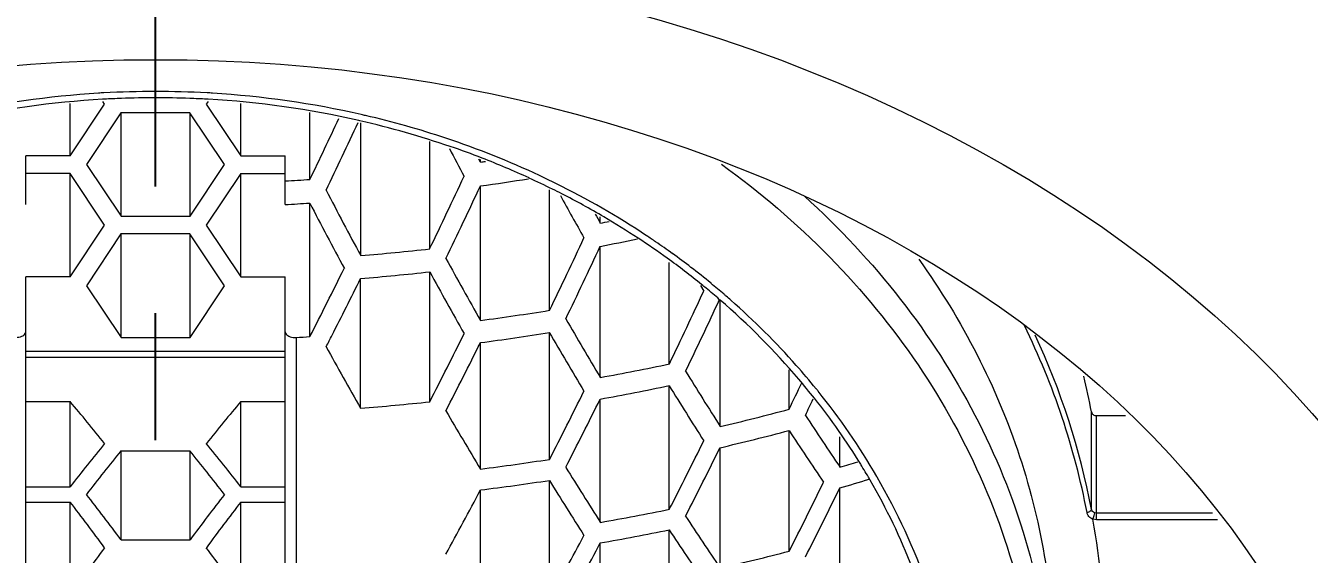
# Model space of a CAD drawing. Header units: millimetres. Extents: x 1968 to 2562, y -639 to -219.
# Drawn here: x 2344.98 to 2357.84, y -440.55 to -435.25 of the extents above; entities that cross this region are included whole.
import ezdxf

# ---------------------------------------------------------------- set-up
doc = ezdxf.new("R2010")
doc.units = ezdxf.units.MM
doc.header["$LTSCALE"] = 0.1
doc.linetypes.add('CENTERX2', pattern=[101.6, 63.5, -12.7, 12.7, -12.7])
doc.layers.get('0').update_dxf_attribs({"lineweight": 13})
doc.layers.add('CENTER', color=1, linetype='CENTERX2')
doc.layers.add('DIM', color=3, linetype='Continuous', lineweight=9)
doc.styles.get("Standard").update_dxf_attribs({"font": 'arial.ttf'})
doc.dimstyles.new('ISO-25', dxfattribs={"dimtxt": 2.5, "dimasz": 2.5, "dimexe": 1.25, "dimexo": 0.625, "dimtad": 1, "dimtxsty": 'Standard', "dimcen": 2.5, "dimadec": 0, "dimazin": 0, "dimtfac": 1, "dimtmove": 0, "dimatfit": 3, "dimfxl": 0, "dimarcsym": 0})

# ---------------------------------------------------------------- blocks, each defined once
blk = doc.blocks.new('*D33')
at = {"layer": 'Defpoints', "color": 0}
for p in [(2346.282, -354.214), (2370.082, -494.902), (2396.6, -494.902)]:
    blk.add_point(p, dxfattribs=at)
at = {"layer": 'DIM', "color": 3, "lineweight": -2}
for p, q in [((2346.907, -354.214), (2397.85, -354.214)), ((2396.6, -356.714), (2396.6, -492.402)), ((2370.707, -494.902), (2397.85, -494.902))]:
    blk.add_line(p, q, dxfattribs=at)
at = {"layer": 'DIM', "color": 3}
for points in [[(2396.183, -356.714), (2397.017, -356.714), (2396.6, -354.214)], [(2396.183, -492.402), (2397.017, -492.402), (2396.6, -494.902)]]:
    blk.add_solid(points, dxfattribs=at)
at = {"layer": 'DIM', "color": 3, "insert": (2392.97, -424.558), "char_height": 5, "attachment_point": 5, "rotation": 90}
blk.add_mtext('140,7', dxfattribs=at)

msp = doc.modelspace()

# ---------------------------------------------------------------- linework, layer by layer
at = {"color": 7, "linetype": 'Continuous'}
for p, q in [((2345.427, -436.558), (2345.427, -436.035)), ((2345.427, -436.558), (2345.773, -436.04)), ((2345.769, -435.991), (2345.753, -435.992)), ((2345.773, -436.04), (2345.755, -436.013)), ((2346.809, -436.013), (2346.791, -436.04)), ((2346.791, -436.04), (2347.137, -436.558)), ((2346.811, -435.992), (2346.795, -435.991)), ((2347.137, -436.558), (2347.137, -436.035)), ((2345.936, -436.129), (2345.591, -436.646)), ((2346.627, -436.129), (2345.936, -436.129)), ((2345.937, -437.164), (2345.937, -436.129)), ((2346.973, -436.646), (2346.627, -436.129)), ((2346.628, -437.164), (2346.628, -436.131)), ((2347.828, -436.795), (2347.828, -436.123)), ((2348.33, -436.208), (2348.318, -436.205)), ((2348.337, -437.557), (2348.337, -436.229)), ((2349.028, -437.49), (2349.028, -436.414)), ((2344.982, -437.045), (2344.982, -436.558)), ((2345.427, -436.558), (2344.982, -436.558)), ((2347.137, -436.558), (2347.582, -436.558)), ((2347.582, -437.045), (2347.582, -436.558)), ((2345.591, -436.646), (2345.937, -437.164)), ((2346.628, -437.164), (2346.973, -436.646)), ((2349.537, -436.622), (2349.521, -436.59)), ((2349.537, -436.622), (2349.537, -436.596)), ((2345.428, -436.735), (2344.982, -436.735)), ((2345.427, -437.77), (2345.427, -436.735)), ((2345.773, -437.253), (2345.428, -436.735)), ((2347.136, -436.735), (2346.791, -437.253)), ((2347.136, -436.735), (2347.582, -436.735)), ((2347.137, -437.77), (2347.137, -436.735)), ((2349.537, -438.206), (2349.537, -436.86)), ((2350.228, -438.105), (2350.228, -436.898)), ((2347.828, -438.369), (2347.828, -437.034)), ((2345.937, -437.164), (2346.628, -437.164)), ((2350.737, -437.232), (2350.737, -437.168)), ((2345.427, -437.77), (2345.773, -437.253)), ((2345.936, -437.341), (2345.591, -437.859)), ((2346.627, -437.341), (2345.936, -437.341)), ((2345.937, -438.377), (2345.937, -437.341)), ((2346.973, -437.859), (2346.627, -437.341)), ((2346.791, -437.253), (2347.137, -437.77)), ((2346.628, -438.377), (2346.628, -437.344)), ((2350.737, -438.777), (2350.737, -437.464)), ((2349.028, -439.021), (2349.028, -437.719)), ((2351.428, -438.641), (2351.428, -437.627)), ((2344.982, -448.199), (2344.982, -437.77)), ((2345.427, -437.77), (2344.982, -437.77)), ((2347.137, -437.77), (2347.582, -437.77)), ((2347.582, -448.199), (2347.582, -437.77)), ((2348.336, -439.085), (2348.336, -437.787)), ((2345.591, -437.859), (2345.937, -438.377)), ((2346.628, -438.377), (2346.973, -437.859)), ((2351.74, -437.857), (2351.773, -437.913)), ((2351.937, -438.003), (2351.929, -437.996)), ((2351.937, -439.268), (2351.937, -438.003)), ((2350.228, -439.598), (2350.228, -438.332)), ((2345.937, -438.377), (2346.628, -438.377)), ((2347.692, -438.377), (2347.692, -448.253)), ((2349.537, -439.694), (2349.537, -438.429)), ((2344.982, -438.514), (2347.582, -438.514)), ((2344.982, -438.574), (2347.582, -438.574)), ((2352.628, -439.095), (2352.628, -438.702)), ((2351.428, -440.098), (2351.428, -438.862)), ((2350.737, -440.228), (2350.737, -438.994)), ((2344.982, -439.02), (2345.428, -439.02)), ((2345.427, -439.873), (2345.427, -439.02)), ((2347.136, -439.02), (2347.582, -439.02)), ((2347.137, -439.873), (2347.137, -439.02)), ((2355.656, -440.099), (2355.656, -439.123)), ((2355.705, -440.203), (2355.705, -439.16)), ((2355.705, -439.16), (2355.996, -439.16)), ((2352.628, -440.517), (2352.628, -439.311)), ((2353.137, -439.676), (2353.137, -439.371)), ((2345.936, -439.511), (2346.627, -439.511)), ((2345.937, -440.403), (2345.937, -439.511)), ((2346.628, -440.403), (2346.628, -439.511)), ((2351.937, -440.685), (2351.937, -439.481)), ((2353.509, -439.777), (2353.505, -439.77)), ((2344.982, -439.873), (2345.427, -439.873)), ((2347.137, -439.873), (2347.582, -439.873)), ((2349.537, -441.098), (2349.537, -439.905)), ((2350.228, -441.004), (2350.228, -439.811)), ((2353.137, -441.059), (2353.137, -439.884)), ((2353.44, -439.807), (2353.432, -439.794)), ((2344.982, -440.025), (2345.428, -440.025)), ((2345.427, -440.955), (2345.427, -440.025)), ((2347.136, -440.025), (2347.582, -440.025)), ((2347.137, -440.955), (2347.137, -440.025)), ((2355.705, -440.135), (2355.688, -440.132)), ((2356.869, -440.135), (2355.705, -440.135)), ((2355.705, -440.203), (2355.67, -440.197)), ((2356.919, -440.203), (2355.705, -440.203)), ((2345.937, -440.403), (2346.628, -440.403)), ((2351.428, -441.47), (2351.428, -440.306)), ((2350.737, -441.597), (2350.737, -440.434))]:
    msp.add_line(p, q, dxfattribs=at)
for centre, radius, start, end in [((2346.283, -445.25), 9.337, 93.1749, 93.505), ((2346.282, -445.243), 9.329, 90.0013, 93.1756), ((2346.282, -445.243), 9.329, 86.8244, 89.9987), ((2346.281, -445.25), 9.337, 86.495, 86.8251), ((2346.276, -445.167), 9.253, 93.4959, 102.8303), ((2346.277, -445.144), 9.167, 93.2747, 102.7968), ((2346.283, -445.224), 9.247, 92.1244, 93.182), ((2346.282, -445.207), 9.23, 90.0008, 92.125), ((2346.282, -445.207), 9.23, 87.8642, 89.9992), ((2346.281, -445.224), 9.247, 86.818, 87.8648), ((2346.293, -445.106), 9.129, 77.1831, 86.7455), ((2346.293, -445.131), 9.217, 77.1514, 86.5224), ((2298.29, -412.968), 54.971, 334.3138, 335.019), ((2346.317, -445.022), 9.105, 76.8649, 77.1413), ((2346.347, -444.902), 8.982, 71.546, 76.8791), ((2298.27, -412.961), 55.185, 334.2885, 335.0679), ((2346.349, -444.865), 8.881, 71.044, 77.111), ((2346.442, -444.631), 8.695, 64.9209, 71.575), ((2393.341, -413.334), 49.821, 207.6898, 208.0523), ((2346.397, -444.725), 8.734, 68.8054, 71.0399), ((2346.462, -414.56), 22.275, 277.9353, 278.0669), ((2346.461, -444.562), 8.559, 65.4037, 68.813), ((2346.297, -412.974), 23.87, 273.0867, 273.6789), ((2298.974, -413.31), 55.588, 334.2165, 335.0454), ((2346.488, -414.753), 22.316, 277.8485, 279.1046), ((2346.508, -444.459), 8.445, 63.6351, 65.402), ((2346.504, -444.494), 8.544, 64.3087, 64.9106), ((2346.518, -444.466), 8.512, 63.6803, 64.3088), ((2393.971, -413.019), 51.813, 207.449, 208.2685), ((2298.987, -413.32), 55.761, 334.2032, 335.0291), ((2346.535, -444.405), 8.385, 62.936, 63.6339), ((2346.643, -444.228), 8.244, 56.4345, 63.7274), ((2391.516, -414.3), 47, 208.8195, 209.4094), ((2346.595, -444.291), 8.256, 59.5938, 62.9455), ((2346.296, -412.971), 24.109, 273.0568, 273.639), ((2394.117, -412.944), 52.182, 207.4908, 208.3034), ((2391.013, -414.57), 46.214, 209.2356, 209.3654), ((2346.693, -444.125), 8.063, 56.7403, 59.5983), ((2346.719, -416.152), 21.46, 280.7927, 281.0345), ((2300.124, -413.885), 55.652, 334.2009, 335.0284), ((2300.21, -413.93), 55.738, 334.1986, 335.0248), ((2346.744, -416.315), 21.523, 280.689, 281.7), ((2346.758, -444.025), 7.944, 54.1739, 56.7398), ((2346.746, -444.07), 8.055, 55.656, 56.4199), ((2346.783, -444.015), 7.989, 54.1681, 55.657), ((2346.353, -413.711), 23.929, 274.7572, 276.4193), ((2392.122, -414.014), 48.977, 208.7702, 209.601), ((2346.872, -443.868), 7.75, 50.9818, 54.1781), ((2346.841, -443.935), 7.891, 52.4971, 54.1686), ((2298.143, -412.905), 55.83, 332.8643, 333.6502), ((2346.341, -413.616), 24.253, 274.717, 276.3609), ((2392.607, -413.878), 49.674, 208.6822, 209.4996), ((2346.911, -443.843), 7.775, 50.6058, 52.4976), ((2298.196, -412.932), 55.962, 332.9809, 333.6318), ((2346.933, -443.792), 7.652, 50.5369, 50.9785), ((2346.966, -443.776), 7.688, 49.3317, 50.6042), ((2301.806, -414.723), 55.086, 334.2657, 335.1039), ((2346.97, -443.747), 7.594, 49.2325, 50.538), ((2346.991, -443.747), 7.649, 49.1165, 49.3309), ((2347.003, -443.734), 7.632, 48.6607, 49.1166), ((2346.504, -415.037), 23.367, 277.458, 279.1701), ((2301.954, -414.8), 55.098, 334.2749, 335.1002), ((2347.182, -443.515), 7.28, 40.4249, 49.2178), ((2389.304, -415.604), 44.993, 210.1324, 210.9996), ((2346.262, -413.013), 25.404, 273.2264, 273.5343), ((2298.679, -413.054), 55.477, 332.7334, 332.8672), ((2299.014, -413.339), 56.223, 332.82, 333.5991), ((2346.481, -414.924), 23.702, 277.4049, 279.0924), ((2389.646, -415.414), 45.596, 210.1693, 211.0243), ((2348.395, -441.487), 7.393, 10.8151, 25.0855), ((2392.782, -413.805), 51.133, 208.8402, 209.6307), ((2299.181, -413.423), 56.222, 332.8118, 333.5907), ((2346.781, -416.818), 22.313, 280.2142, 282.0223), ((2385.666, -417.761), 40.002, 211.5901, 212.5246), ((2346.74, -416.681), 22.668, 280.1521, 281.9313), ((2386.093, -417.515), 40.711, 211.6214, 212.5391), ((2303.747, -415.696), 54.193, 334.4197, 334.7293), ((2347.377, -443.345), 7.021, 38.3815, 40.4015), ((2348.546, -440.474), 7.237, 10.7575, 13.6508), ((2300.406, -414.034), 55.998, 332.8379, 333.6206), ((2300.635, -414.148), 55.923, 332.8384, 333.6222), ((2304.047, -415.846), 54.031, 334.441, 334.6339), ((2347.556, -443.209), 6.797, 31.5991, 38.4182), ((2347.39, -443.359), 7.093, 38.7835, 39.0595), ((2347.592, -443.207), 6.84, 30.1662, 38.8481), ((2346.448, -414.971), 24.188, 274.4753, 276.123), ((2389.639, -415.476), 46.848, 210.2993, 211.1286), ((2347.214, -419), 20.812, 283.1173, 285.0784), ((2381.364, -420.448), 34.153, 213.2165, 214.2625), ((2347.153, -418.846), 21.182, 283.0492, 284.9753), ((2381.868, -420.146), 34.961, 213.2379, 214.2595), ((2302.257, -414.958), 55.225, 332.9207, 333.7169), ((2302.552, -415.105), 55.072, 332.9306, 333.7293), ((2346.487, -415.359), 24.526, 277.1449, 278.7747), ((2347.644, -420.887), 19.575, 286.2976, 286.8417), ((2347.701, -443.119), 6.626, 30.1157, 31.5867), ((2386.18, -417.565), 42.069, 211.711, 212.5972), ((2347.925, -443.021), 6.458, 19.4066, 30.1524), ((2300.767, -414.237), 55.111, 331.4821, 332.2418), ((2346.466, -415.294), 24.801, 277.1096, 278.7211), ((2386.545, -417.347), 42.703, 211.7354, 212.6081), ((2304.603, -416.129), 53.863, 333.0774, 333.8985), ((2304.969, -416.312), 53.625, 333.0984, 333.9239), ((2347.652, -421.024), 19.641, 286.2124, 287.1054), ((2347.883, -443.02), 6.419, 21.2983, 30.0351), ((2346.748, -417.233), 23.339, 279.8417, 281.5679), ((2382.108, -420.152), 36.495, 213.2586, 214.2372), ((2348.643, -441.459), 7.139, 349.8223, 10.1777), ((2302.012, -414.852), 54.852, 331.5247, 332.289), ((2346.712, -417.144), 23.635, 279.8023, 281.5065), ((2382.541, -419.883), 37.217, 213.2767, 214.2362), ((2302.401, -415.051), 54.595, 331.5259, 332.2938), ((2347.165, -419.513), 21.703, 282.7041, 284.581)]:
    msp.add_arc(centre, radius, start, end, dxfattribs=at)
for major_axis in [(13.75, 0), (12.25, 0)]:
    msp.add_ellipse((2346.282, -444.563), major_axis=major_axis, ratio=0.732051, dxfattribs=at)
for centre, major_axis, ratio, start_param, end_param in [((2347.79, -448.224), (-6.38, 11.943), 0.227523, -0.872949, -0.820571), ((2344.774, -448.224), (6.38, 11.943), 0.227523, 0.820571, 0.872949), ((2343.745, -448.224), (6.415, 11.941), 0.228158, 0.873955, 0.925511), ((2343.977, -448.224), (6.38, 11.943), 0.227523, 0.881816, 0.933249), ((2348.595, -448.224), (-6.415, 11.941), 0.228158, -0.934255, -0.882822), ((2348.819, -448.224), (-6.415, 11.941), 0.228158, -0.925511, -0.873955), ((2346.983, -448.224), (-6.38, 11.943), 0.227523, -0.99269, -0.941974), ((2347.213, -448.224), (-6.415, 11.941), 0.228158, -0.985062, -0.934255), ((2345.359, -448.224), (6.38, 11.943), 0.227523, 0.933249, 0.984056), ((2345.581, -448.224), (6.38, 11.943), 0.227523, 0.941974, 0.99269), ((2344.556, -448.224), (6.415, 11.941), 0.228158, 0.993696, 1.043959), ((2348.008, -448.224), (-6.415, 11.941), 0.228158, -1.043959, -0.993696)]:
    msp.add_ellipse(centre, major_axis=major_axis, ratio=ratio, start_param=start_param, end_param=end_param, dxfattribs=at)
for points, knots in [([(2351.949, -436.641), (2352.336, -436.92), (2353.056, -437.536), (2353.948, -438.62), (2354.612, -439.823), (2355.027, -441.109), (2355.179, -442.439), (2355.064, -443.772), (2354.685, -445.066), (2354.269, -445.87), (2354.024, -446.251)], [0, 0, 0, 0, 0.13153, 0.259836, 0.385221, 0.508366, 0.630259, 0.752069, 0.874975, 1, 1, 1, 1]), ([(2352.781, -436.963), (2353.13, -437.278), (2353.769, -437.961), (2354.522, -439.127), (2355.036, -440.388), (2355.209, -441.272), (2355.252, -441.714)], [0, 0, 0, 0, 0.257848, 0.509652, 0.756466, 1, 1, 1, 1]), ([(2353.926, -437.594), (2354.144, -437.898), (2354.533, -438.533), (2354.962, -439.556), (2355.223, -440.621), (2355.282, -441.347), (2355.282, -441.709)], [0, 0, 0, 0, 0.254943, 0.505788, 0.753671, 1, 1, 1, 1]), ([(2352.897, -438.89), (2352.833, -438.811), (2352.568, -438.498), (2352.276, -438.208), (2352.044, -438.004)], [0, 0, 0, 0, 0.247889, 1, 1, 1, 1]), ([(2344.872, -438.377), (2344.886, -438.378), (2344.911, -438.376), (2344.942, -438.367), (2344.964, -438.355), (2344.978, -438.34), (2344.982, -438.328), (2344.982, -438.322)], [0, 0, 0, 0, 0.322041, 0.541072, 0.725479, 0.874687, 1, 1, 1, 1]), ([(2347.582, -438.322), (2347.582, -438.33), (2347.588, -438.345), (2347.607, -438.36), (2347.641, -438.375), (2347.671, -438.378), (2347.692, -438.377)], [0, 0, 0, 0, 0.170712, 0.331504, 0.528772, 1, 1, 1, 1]), ([(2355.611, -440.131), (2355.55, -439.808), (2355.382, -439.168), (2355.13, -438.556), (2354.984, -438.258)], [0, 0, 0, 0, 0.497418, 1, 1, 1, 1]), ([(2355.656, -439.123), (2355.658, -439.134), (2355.672, -439.153), (2355.694, -439.16), (2355.705, -439.16)], [0, 0, 0, 0, 0.477537, 1, 1, 1, 1]), ([(2355.656, -440.099), (2355.656, -440.107), (2355.64, -440.123), (2355.622, -440.129), (2355.611, -440.131)], [0, 0, 0, 0, 0.398017, 1, 1, 1, 1]), ([(2355.67, -440.197), (2355.655, -440.192), (2355.628, -440.174), (2355.614, -440.145), (2355.611, -440.131)], [0, 0, 0, 0, 0.516859, 1, 1, 1, 1]), ([(2355.688, -440.132), (2355.68, -440.129), (2355.666, -440.121), (2355.657, -440.107), (2355.656, -440.099)], [0, 0, 0, 0, 0.519581, 1, 1, 1, 1]), ([(2355.67, -440.197), (2355.675, -440.186), (2355.682, -440.164), (2355.688, -440.142), (2355.688, -440.132)], [0, 0, 0, 0, 0.559477, 1, 1, 1, 1])]:
    msp.add_open_spline(points, degree=3, knots=knots, dxfattribs=at)
at = {"layer": 'CENTER'}
msp.add_line((2346.282, -589.265), (2346.282, -347.371), dxfattribs=at)

# ---------------------------------------------------------------- dimensions: what is measured, and where the dimension line sits
at = {"layer": 'DIM', "color": 7}
dim = msp.add_linear_dim(base=(2396.6, -494.902), p1=(2346.282, -354.214), p2=(2370.082, -494.902), angle=90, dimstyle='ISO-25', override={"dimtxt": 5, "dimdec": 1, "dimcen": 5, "dimclrd": 3, "dimclre": 3, "dimclrt": 3, "dimtdec": 1, "dimfxl": 1.25, "dimtfill": 1}, dxfattribs=at)
dim.commit()
dim.dimension.update_dxf_attribs({"geometry": '*D33', "text_midpoint": (2396.6, -424.558), "dimtype": 160})

doc.saveas('drawing.dxf')
